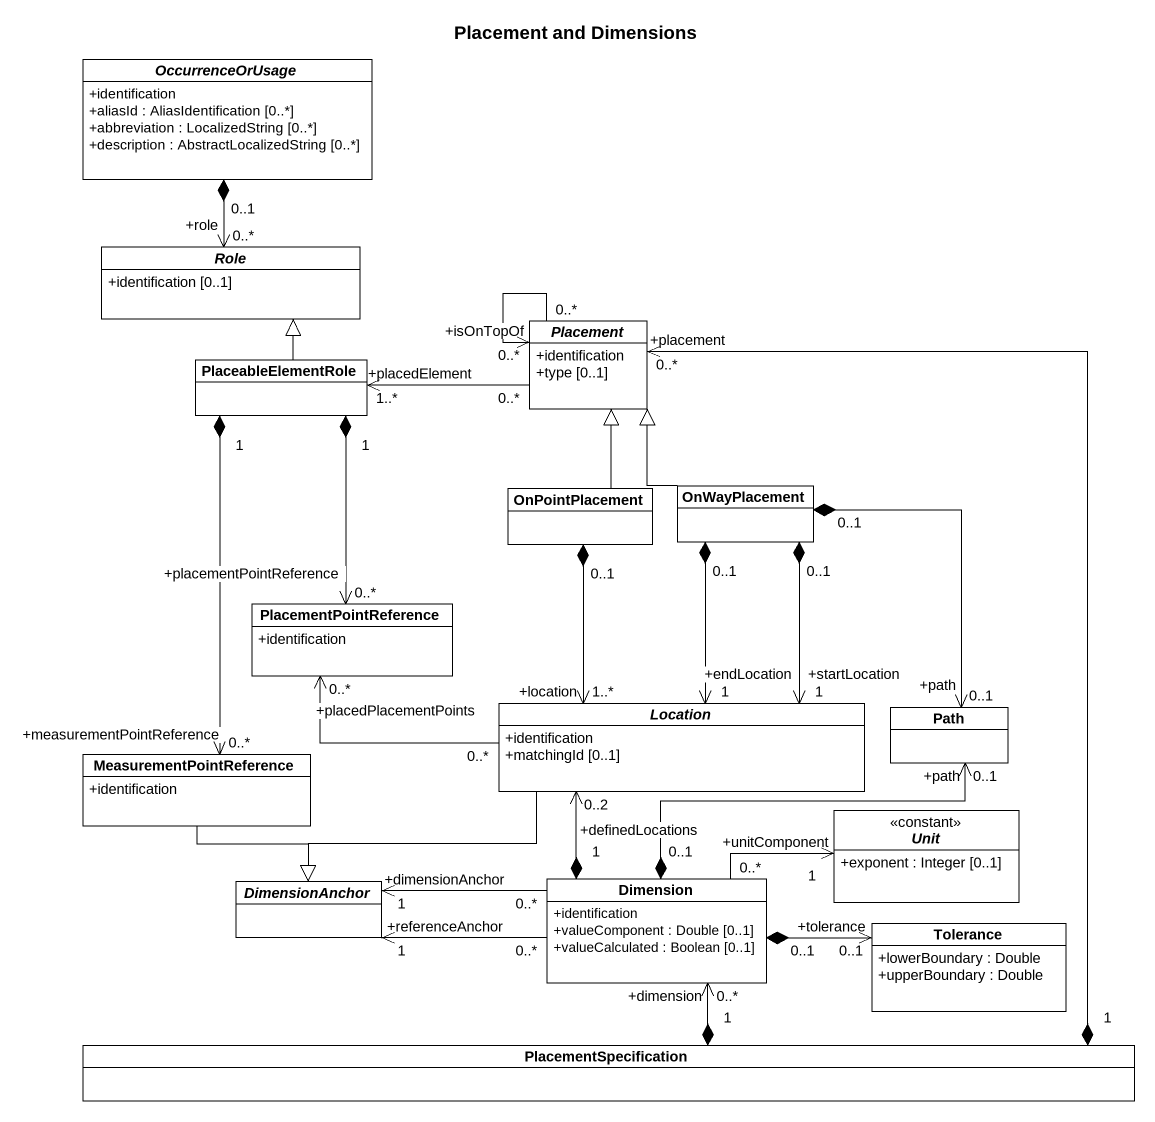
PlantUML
@startuml
title Placement and Dimensions
hide circle
hide empty members
skinparam classAttributeIconSize 0
abstract class OccurrenceOrUsage {
  +identification
  +aliasId : AliasIdentification [0..*]
  +abbreviation : LocalizedString [0..*]
  +description : AbstractLocalizedString [0..*]
}
abstract class Role {
  +identification [0..1]
}
class PlaceableElementRole
abstract class Placement {
  +identification
  +type [0..1]
}
class OnPointPlacement
class OnWayPlacement
class PlacementPointReference {
  +identification
}
abstract class Location {
  +identification
  +matchingId [0..1]
}
class Path
class MeasurementPointReference {
  +identification
}
abstract class Unit <<constant>> {
  +exponent : Integer [0..1]
}
abstract class DimensionAnchor
class Dimension {
  +identification
  +valueComponent : Double [0..1]
  +valueCalculated : Boolean [0..1]
}
class Tolerance {
  +lowerBoundary : Double
  +upperBoundary : Double
}
class PlacementSpecification
OccurrenceOrUsage "0..1" *--> "+role\n0..*" Role
PlaceableElementRole -up-|> Role
PlaceableElementRole "1" *--> "+placementPointReference\n0..*" PlacementPointReference
PlaceableElementRole "1" *--> "+measurementPointReference\n0..*" MeasurementPointReference
Placement "0..*" -left-> "+placedElement\n1..*" PlaceableElementRole
Placement "0..*" --> "+isOnTopOf\n0..*" Placement
OnPointPlacement -up-|> Placement
OnPointPlacement "0..1" *--> "+location\n1..*" Location
OnWayPlacement -up-|> Placement
OnWayPlacement "0..1" *--> "+startLocation\n1" Location
OnWayPlacement "0..1" *--> "+endLocation\n1" Location
OnWayPlacement "0..1" *--> "+path\n0..1" Path
Location "0..*" -left-> "0..*\n+placedPlacementPoints" PlacementPointReference
Location -left-|> DimensionAnchor
MeasurementPointReference --|> DimensionAnchor
Dimension "1" *-up-> "+definedLocations\n0..2" Location
Dimension "0..1" *-up-> "+path\n0..1" Path
Dimension "0..*" -right-> "1\n+unitComponent" Unit
Dimension "0..*" -left-> "+dimensionAnchor\n1" DimensionAnchor
Dimension "0..*" -left-> "+referenceAnchor\n1" DimensionAnchor
Dimension "0..1" *-right-> "0..1\n+tolerance" Tolerance
PlacementSpecification "1" *-up-> "+placement\n0..*" Placement
PlacementSpecification "1" *-up-> "+dimension\n0..*" Dimension
@enduml
